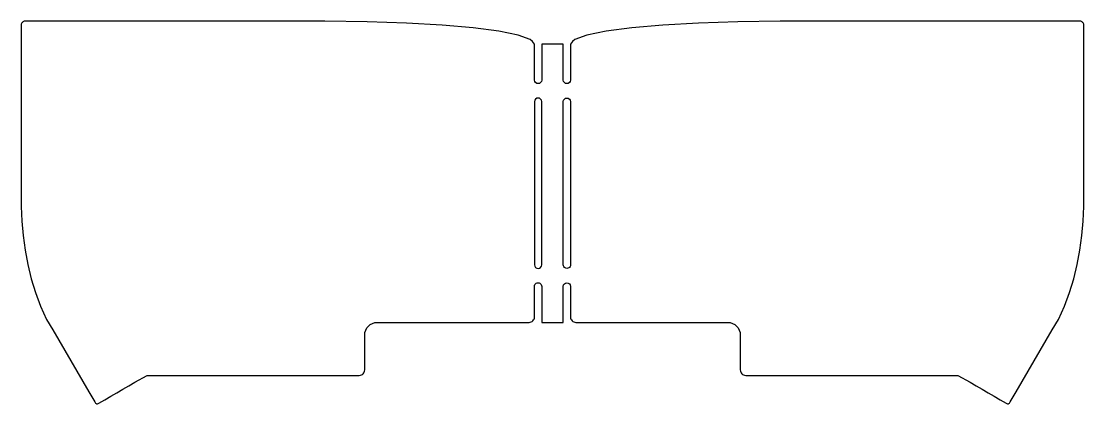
# Model space of a CAD drawing. Header units: millimetres. Extents: x 0 to 295, y -106 to 0.
import ezdxf

# ---------------------------------------------------------------- set-up
doc = ezdxf.new("R2010")
doc.units = ezdxf.units.MM
doc.layers.get('0').update_dxf_attribs({"linetype": 'CONTINUOUS'})

msp = doc.modelspace()

# ---------------------------------------------------------------- linework, layer by layer
for points in [[(142.46, -16.436755), (142.46, -6.436755), (141.9, -5.7), (141.278471, -5.15619), (137.889319, -3.963847), (132.525697, -2.885159), (125.420758, -1.945561), (116.807654, -1.170488), (106.919538, -0.585374), (95.989563, -0.215654), (84.250881, -0.086762), (0.98821, -0.086762), (0.776462, -0.108075), (0.579303, -0.16921), (0.400937, -0.265961), (0.24557, -0.394123), (0.117409, -0.549489), (0.020657, -0.727855), (-0.040477, -0.925015), (-0.06179, -1.136762), (-0.062472, -7.443695), (-0.062472, -51.592229), (0.13569, -55.617561), (0.490297, -59.657663), (1.020972, -63.690825), (1.747083, -67.695246), (2.688004, -71.649127), (3.863105, -75.53067), (5.291758, -79.318073), (6.993333, -82.98954), (8.668563, -85.854742), (10.344258, -88.721062), (12.019952, -91.587381), (13.695647, -94.453701), (15.371341, -97.32002), (17.047036, -100.18634), (18.72273, -103.052659), (20.398425, -105.918979), (20.491837, -106.08815), (20.597295, -106.222884), (20.714328, -106.322532), (20.84247, -106.386445), (20.981252, -106.413974), (21.130206, -106.404468), (21.288864, -106.357278), (21.456758, -106.271756), (23.132452, -105.301617), (24.808147, -104.331479), (26.483841, -103.36134), (28.159536, -102.391201), (29.83523, -101.421062), (31.510925, -100.450923), (34.862313, -98.510645), (42.232695, -98.511658), (93.819348, -98.511658), (94.121844, -98.481211), (94.4035, -98.393876), (94.658308, -98.25566), (94.880261, -98.072571), (95.063349, -97.850619), (95.201565, -97.59581), (95.288901, -97.314154), (95.319348, -97.011658), (95.319348, -87.289735), (95.390391, -86.583911), (95.594174, -85.926713), (95.916678, -85.33216), (96.343884, -84.814271), (96.861773, -84.387065), (97.456326, -84.064561), (98.113524, -83.860778), (98.819348, -83.789735), (140.959999, -83.789735), (141.262495, -83.759288), (141.544152, -83.671952), (141.79896, -83.533736), (142.020912, -83.350648), (142.204001, -83.128696), (142.342217, -82.873887), (142.429552, -82.592231), (142.459999, -82.289735), (142.46, -73.789735, -1.0000000722), (144.46, -73.789735), (144.46, -83.789735), (150.46, -83.789735), (150.46, -73.789735, -0.9999998442), (152.46, -73.789735), (152.460001, -82.289735), (152.490448, -82.592231), (152.577783, -82.873887), (152.715999, -83.128696), (152.899088, -83.350648), (153.12104, -83.533736), (153.375848, -83.671952), (153.657505, -83.759288), (153.960001, -83.789735), (196.100652, -83.789735), (196.806476, -83.860778), (197.463674, -84.064561), (198.058227, -84.387065), (198.576116, -84.814271), (199.003322, -85.33216), (199.325826, -85.926713), (199.529609, -86.583911), (199.600652, -87.289735), (199.600652, -97.011658), (199.631099, -97.314154), (199.718435, -97.59581), (199.856651, -97.850619), (200.039739, -98.072571), (200.261692, -98.25566), (200.5165, -98.393876), (200.798156, -98.481211), (201.100652, -98.511658), (252.687305, -98.511658), (260.057687, -98.510645), (263.409075, -100.450923), (265.08477, -101.421062), (266.760464, -102.391201), (268.436159, -103.36134), (270.111853, -104.331479), (271.787548, -105.301617), (273.463242, -106.271756), (273.631136, -106.357278), (273.789794, -106.404468), (273.938748, -106.413974), (274.07753, -106.386445), (274.205672, -106.322532), (274.322705, -106.222884), (274.428163, -106.08815), (274.521575, -105.918979), (276.19727, -103.052659), (277.872964, -100.18634), (279.548659, -97.32002), (281.224353, -94.453701), (282.900048, -91.587381), (284.575742, -88.721062), (286.251437, -85.854742), (287.926667, -82.98954), (289.628242, -79.318073), (291.056895, -75.53067), (292.231996, -71.649127), (293.172917, -67.695246), (293.899028, -63.690825), (294.429703, -59.657663), (294.78431, -55.617561), (294.982472, -51.592229), (294.982472, -7.443695), (294.98179, -1.136762), (294.960477, -0.925015), (294.899343, -0.727855), (294.802591, -0.549489), (294.67443, -0.394123), (294.519063, -0.265961), (294.340697, -0.16921), (294.143538, -0.108075), (293.93179, -0.086762), (210.669119, -0.086762), (198.930437, -0.215654), (188.000462, -0.585374), (178.112346, -1.170488), (169.499242, -1.945561), (162.394303, -2.885159), (157.030681, -3.963847), (153.641529, -5.15619), (153.02, -5.7), (152.46, -6.436755), (152.46, -16.436755, -1), (150.46, -16.436755), (150.46, -6.436755), (144.46, -6.436755), (144.46, -16.436755, -1)], [(142.46, -67.789735, 0.9999998868), (144.46, -67.789735), (144.46, -22.436755, 1), (142.46, -22.436755)], [(150.46, -67.789735), (150.46, -22.436755, -1), (152.46, -22.436755), (152.46, -67.789735, -1.0000000931)]]:
    msp.add_lwpolyline(points, format="xyb", close=True)

doc.saveas('drawing.dxf')
